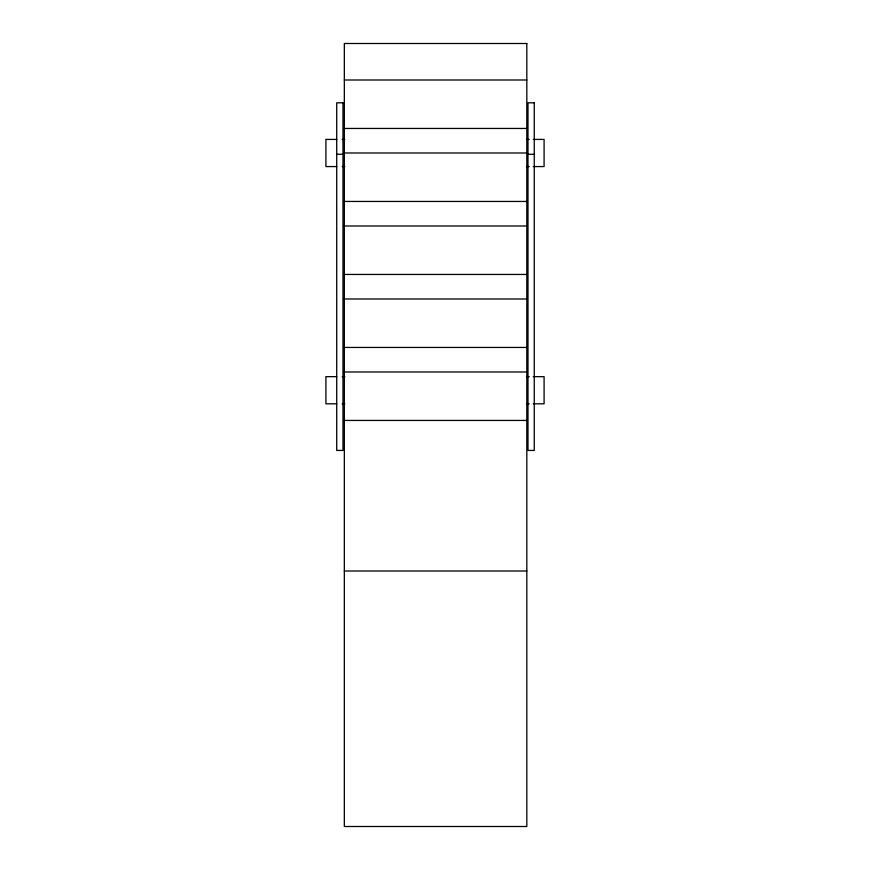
<?xml version="1.0" encoding="UTF-8"?>
<svg xmlns="http://www.w3.org/2000/svg" width="870" height="870" viewBox="0 0 870 870"><rect width="100%" height="100%" fill="white"/><g stroke="black" fill="none" stroke-linecap="round" stroke-linejoin="round"><path stroke-width="1.3" d="M344.335 79.996L526.818 79.996M344.335 128.456L526.818 128.456M336.755 139.417L325.913 139.417L325.913 166.572L336.755 166.572M342.171 139.417L344.879 139.417M526.47 139.417L529.178 139.417M533.245 139.417L544.087 139.417L544.087 166.572L533.245 166.572M344.335 152.989L526.818 152.989M336.712 154.284L342.976 154.284M527.992 154.284L534.256 154.284M342.171 166.572L344.879 166.572M526.47 166.572L529.178 166.572M344.335 201.448L526.818 201.448M344.335 225.993L526.818 225.993M344.335 274.452L526.818 274.452M344.335 298.986L526.818 298.986M344.335 347.445L526.818 347.445M344.335 371.979L526.818 371.979M336.755 376.656L325.913 376.656L325.913 403.81L336.755 403.81M342.171 376.656L344.879 376.656M526.47 376.656L529.178 376.656M533.245 376.656L544.087 376.656L544.087 403.81L533.245 403.81M342.171 403.81L344.879 403.81M526.47 403.81L529.178 403.81M344.335 420.438L526.818 420.438M344.335 571.014L526.818 571.014M526.818 43.5L344.335 43.5L344.335 826.5L526.818 826.5L526.818 43.5M342.976 102.812L336.712 102.812L336.712 450.442L342.976 450.442L342.976 102.812M534.256 102.812L527.992 102.812L527.992 450.442L534.256 450.442L534.256 102.812"/></g></svg>
